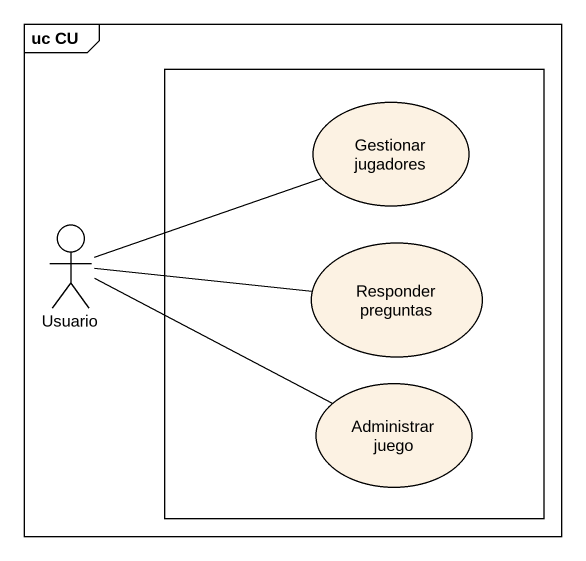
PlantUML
@startuml
mainframe uc CU
rectangle " " as rectangle1 {
  usecase "Gestionar jugadores" as Gestionar_jugadores
  usecase "Responder preguntas" as Responder_preguntas
  usecase "Administrar juego" as Administrar_juego
}
actor Usuario
Usuario -right- Gestionar_jugadores
Usuario -right- Responder_preguntas
Usuario -right- Administrar_juego
@enduml
